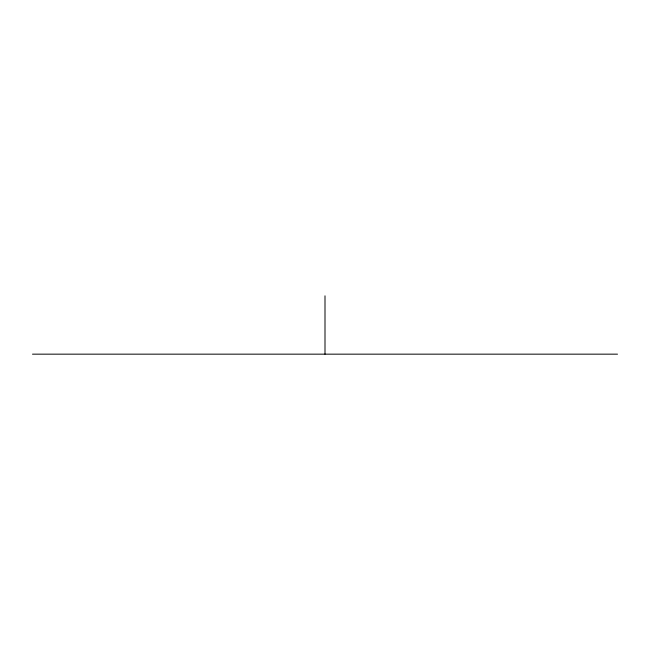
<?xml version="1.0" encoding="UTF-8"?>
<svg xmlns="http://www.w3.org/2000/svg" width="650" height="650" viewBox="0 0 650 650"><rect width="100%" height="100%" fill="white"/><g stroke="black" fill="none" stroke-linecap="round" stroke-linejoin="round"><path stroke-width="0.97" d="M32.5 354.161L617.5 354.161M325 295.839L325 354.161"/></g></svg>
